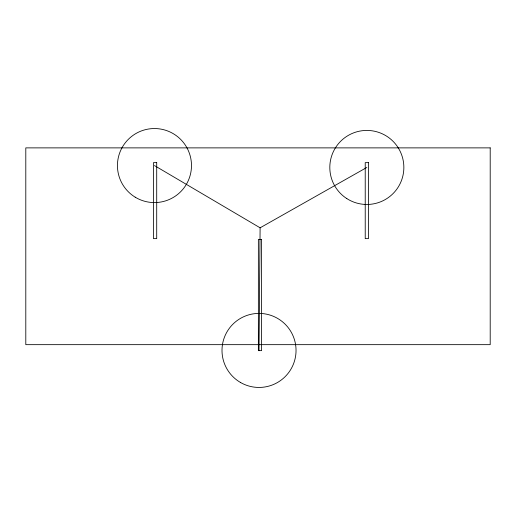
<?xml version="1.0" encoding="UTF-8"?>
<svg xmlns="http://www.w3.org/2000/svg" width="516" height="516" viewBox="0 0 516 516"><rect width="100%" height="100%" fill="white"/><g stroke="black" fill="none" stroke-linecap="round" stroke-linejoin="round"><path stroke-width="0.77" d="M259.019 350.428L260.109 227.814L366.837 167.448M154.465 165.565L260.109 227.814M490.2 147.879L25.8 147.879L25.8 344.662L490.2 344.662L490.2 147.879M156.709 162.643L153.458 162.643L153.458 238.631L156.709 238.631L156.709 162.643M368.476 162.643L365.225 162.643L365.225 238.631L368.476 238.631L368.476 162.643M261.612 239.418L258.368 239.418L258.368 350.641L261.612 350.641L261.612 239.418M240.508 382.485A37.023 37.023 0 0 0 296.042 350.428A37.023 37.023 0 0 0 240.508 318.366A37.023 37.023 0 0 0 240.508 382.485M135.198 197.177A37.023 37.023 0 0 0 191.475 166.442A37.023 37.023 0 0 0 136.721 133.07A37.023 37.023 0 0 0 135.198 197.177M346.823 198.595A37.023 37.023 0 0 0 403.815 169.209A37.023 37.023 0 0 0 349.874 134.541A37.023 37.023 0 0 0 346.823 198.595"/></g></svg>
